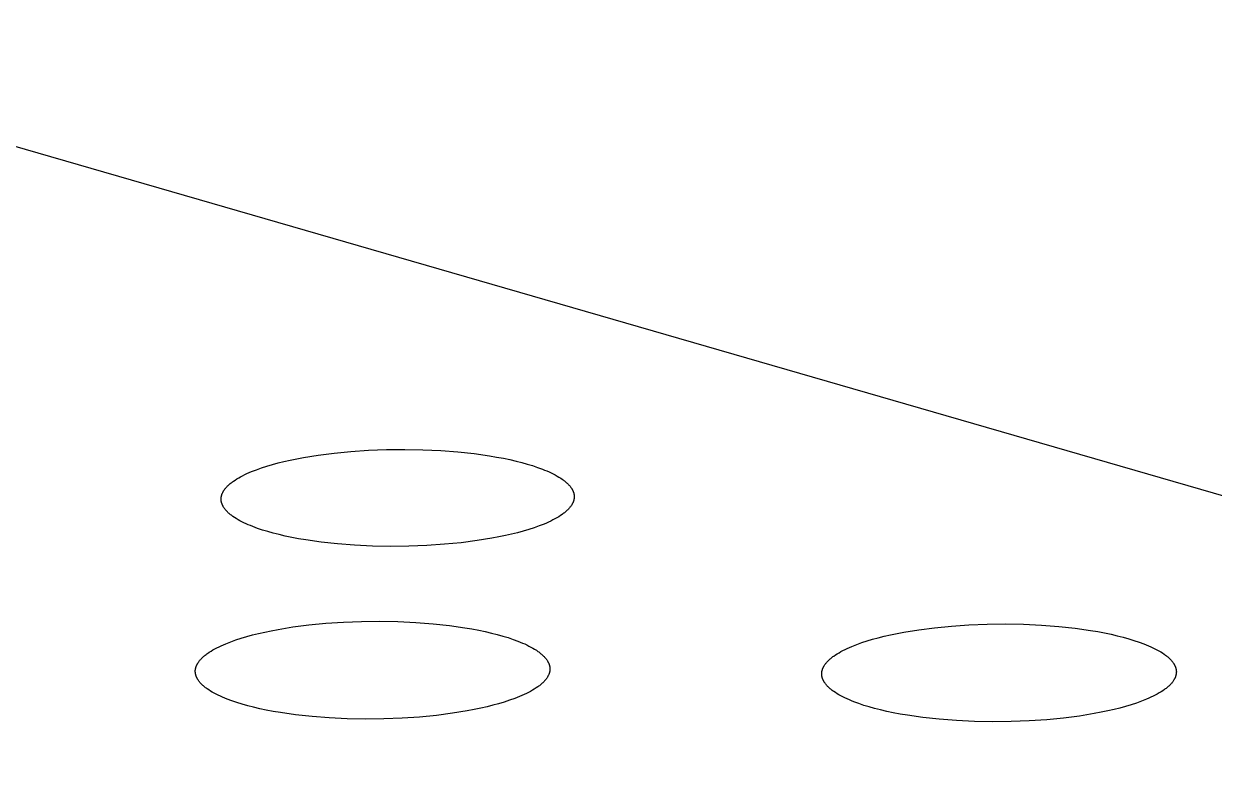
# Model space of a CAD drawing. Header units: millimetres. Extents: x -987 to 2591, y -102 to 2398.
# Drawn here: x -8.59 to 11.79, y 721.97 to 734.9 of the extents above; entities that cross this region are included whole.
import ezdxf

# ---------------------------------------------------------------- set-up
doc = ezdxf.new("R2010")
doc.units = ezdxf.units.MM
doc.header["$MEASUREMENT"] = 0
doc.layers.add('Utwórz2D linie widoczne', color=7, linetype='Continuous', true_color=0x000000)

msp = doc.modelspace()

# ---------------------------------------------------------------- linework, layer by layer
at = {"layer": 'Utwórz2D linie widoczne'}
for p, q in [((-146.357, 772.605), (34.728, 720.23)), ((-4.027, 727.431), (-3.915, 727.454)), ((-3.915, 727.454), (-3.797, 727.477)), ((-3.797, 727.477), (-3.545, 727.517)), ((-3.545, 727.517), (-3.274, 727.552)), ((-3.274, 727.552), (-2.987, 727.58)), ((-2.987, 727.58), (-2.687, 727.6)), ((-2.687, 727.6), (-2.379, 727.612)), ((-2.379, 727.612), (-2.067, 727.615)), ((-2.067, 727.615), (-1.756, 727.609)), ((-1.756, 727.609), (-1.451, 727.595)), ((-1.451, 727.595), (-1.158, 727.572)), ((-1.158, 727.572), (-0.879, 727.542)), ((-0.879, 727.542), (-0.618, 727.505)), ((-0.618, 727.505), (-0.496, 727.484)), ((-0.496, 727.484), (-0.379, 727.462)), ((-0.379, 727.462), (-0.268, 727.439)), ((-4.688, 727.234), (-4.605, 727.267)), ((-4.605, 727.267), (-4.517, 727.298)), ((-4.517, 727.298), (-4.426, 727.327)), ((-4.426, 727.327), (-4.332, 727.355)), ((-4.332, 727.355), (-4.235, 727.382)), ((-4.235, 727.382), (-4.134, 727.407)), ((-4.134, 727.407), (-4.027, 727.431)), ((-0.268, 727.439), (-0.162, 727.414)), ((-0.162, 727.414), (-0.063, 727.389)), ((-0.063, 727.389), (0.031, 727.363)), ((0.031, 727.363), (0.12, 727.336)), ((0.12, 727.336), (0.206, 727.307)), ((0.206, 727.307), (0.289, 727.277)), ((0.289, 727.277), (0.328, 727.261)), ((0.328, 727.261), (0.367, 727.245)), ((0.367, 727.245), (0.404, 727.229)), ((-5.051, 727.03), (-5.039, 727.04)), ((-5.039, 727.04), (-5.026, 727.05)), ((-5.026, 727.05), (-5.013, 727.06)), ((-5.013, 727.06), (-4.999, 727.07)), ((-4.999, 727.07), (-4.97, 727.089)), ((-4.97, 727.089), (-4.94, 727.108)), ((-4.94, 727.108), (-4.908, 727.127)), ((-4.908, 727.127), (-4.875, 727.146)), ((-4.875, 727.146), (-4.84, 727.164)), ((-4.84, 727.164), (-4.804, 727.182)), ((-4.804, 727.182), (-4.767, 727.2)), ((-4.767, 727.2), (-4.728, 727.217)), ((-4.728, 727.217), (-4.688, 727.234)), ((0.404, 727.229), (0.441, 727.212)), ((0.441, 727.212), (0.476, 727.195)), ((0.476, 727.195), (0.509, 727.177)), ((0.509, 727.177), (0.542, 727.159)), ((0.542, 727.159), (0.573, 727.141)), ((0.573, 727.141), (0.602, 727.122)), ((0.602, 727.122), (0.63, 727.103)), ((0.63, 727.103), (0.643, 727.094)), ((0.643, 727.094), (0.656, 727.084)), ((0.656, 727.084), (0.669, 727.075)), ((0.669, 727.075), (0.681, 727.065)), ((0.681, 727.065), (0.693, 727.055)), ((0.693, 727.055), (0.704, 727.045)), ((0.704, 727.045), (0.715, 727.035)), ((0.715, 727.035), (0.725, 727.025)), ((-5.2, 726.826), (-5.199, 726.831)), ((-5.199, 726.831), (-5.197, 726.836)), ((-5.197, 726.836), (-5.195, 726.842)), ((-5.195, 726.842), (-5.194, 726.847)), ((-5.194, 726.847), (-5.192, 726.852)), ((-5.192, 726.852), (-5.189, 726.858)), ((-5.189, 726.858), (-5.187, 726.863)), ((-5.187, 726.863), (-5.185, 726.868)), ((-5.185, 726.868), (-5.182, 726.874)), ((-5.182, 726.874), (-5.18, 726.879)), ((-5.18, 726.879), (-5.177, 726.884)), ((-5.177, 726.884), (-5.174, 726.89)), ((-5.174, 726.89), (-5.171, 726.895)), ((-5.171, 726.895), (-5.168, 726.9)), ((-5.168, 726.9), (-5.165, 726.906)), ((-5.165, 726.906), (-5.158, 726.916)), ((-5.158, 726.916), (-5.151, 726.927)), ((-5.151, 726.927), (-5.143, 726.937)), ((-5.143, 726.937), (-5.134, 726.948)), ((-5.134, 726.948), (-5.126, 726.958)), ((-5.126, 726.958), (-5.116, 726.969)), ((-5.116, 726.969), (-5.107, 726.979)), ((-5.107, 726.979), (-5.097, 726.989)), ((-5.097, 726.989), (-5.086, 726.999)), ((-5.086, 726.999), (-5.075, 727.01)), ((-5.075, 727.01), (-5.063, 727.02)), ((-5.063, 727.02), (-5.051, 727.03)), ((0.725, 727.025), (0.735, 727.015)), ((0.735, 727.015), (0.744, 727.005)), ((0.744, 727.005), (0.753, 726.995)), ((0.753, 726.995), (0.762, 726.984)), ((0.762, 726.984), (0.77, 726.974)), ((0.77, 726.974), (0.778, 726.964)), ((0.778, 726.964), (0.785, 726.953)), ((0.785, 726.953), (0.792, 726.943)), ((0.792, 726.943), (0.795, 726.938)), ((0.795, 726.938), (0.798, 726.933)), ((0.798, 726.933), (0.801, 726.927)), ((0.801, 726.927), (0.804, 726.922)), ((0.804, 726.922), (0.806, 726.917)), ((0.806, 726.917), (0.809, 726.912)), ((0.809, 726.912), (0.811, 726.906)), ((0.811, 726.906), (0.814, 726.901)), ((0.814, 726.901), (0.816, 726.896)), ((0.816, 726.896), (0.818, 726.89)), ((0.818, 726.89), (0.82, 726.885)), ((0.82, 726.885), (0.822, 726.88)), ((0.822, 726.88), (0.823, 726.875)), ((0.823, 726.875), (0.825, 726.869)), ((0.825, 726.869), (0.826, 726.864)), ((0.826, 726.864), (0.828, 726.859)), ((0.828, 726.859), (0.829, 726.853)), ((0.829, 726.853), (0.83, 726.848)), ((0.83, 726.848), (0.831, 726.842)), ((0.831, 726.842), (0.832, 726.837)), ((0.832, 726.837), (0.832, 726.832)), ((0.832, 726.832), (0.833, 726.826)), ((-5.209, 726.767), (-5.208, 726.772)), ((-5.209, 726.761), (-5.209, 726.767)), ((-5.208, 726.756), (-5.209, 726.761)), ((-5.208, 726.783), (-5.207, 726.788)), ((-5.208, 726.777), (-5.208, 726.783)), ((-5.208, 726.772), (-5.208, 726.777)), ((-5.208, 726.75), (-5.208, 726.756)), ((-5.208, 726.745), (-5.208, 726.75)), ((-5.207, 726.74), (-5.208, 726.745)), ((-5.207, 726.793), (-5.206, 726.799)), ((-5.207, 726.788), (-5.207, 726.793)), ((-5.207, 726.734), (-5.207, 726.74)), ((-5.206, 726.729), (-5.207, 726.734)), ((-5.206, 726.799), (-5.205, 726.804)), ((-5.205, 726.724), (-5.206, 726.729)), ((-5.205, 726.804), (-5.204, 726.81)), ((-5.204, 726.718), (-5.205, 726.724)), ((-5.204, 726.81), (-5.203, 726.815)), ((-5.203, 726.713), (-5.204, 726.718)), ((-5.203, 726.815), (-5.202, 726.82)), ((-5.201, 726.708), (-5.203, 726.713)), ((-5.202, 726.82), (-5.2, 726.826)), ((-5.2, 726.702), (-5.201, 726.708)), ((-5.198, 726.697), (-5.2, 726.702)), ((-5.197, 726.692), (-5.198, 726.697)), ((-5.195, 726.686), (-5.197, 726.692)), ((-5.193, 726.681), (-5.195, 726.686)), ((-5.191, 726.676), (-5.193, 726.681)), ((-5.189, 726.67), (-5.191, 726.676)), ((-5.187, 726.665), (-5.189, 726.67)), ((-5.184, 726.66), (-5.187, 726.665)), ((-5.182, 726.655), (-5.184, 726.66)), ((-5.179, 726.649), (-5.182, 726.655)), ((-5.176, 726.644), (-5.179, 726.649)), ((-5.174, 726.639), (-5.176, 726.644)), ((-5.171, 726.634), (-5.174, 726.639)), ((-5.167, 726.628), (-5.171, 726.634)), ((-5.161, 726.618), (-5.167, 726.628)), ((0.77, 726.634), (0.761, 726.624)), ((0.777, 726.645), (0.77, 726.634)), ((0.785, 726.655), (0.777, 726.645)), ((0.791, 726.666), (0.785, 726.655)), ((0.795, 726.671), (0.791, 726.666)), ((0.798, 726.676), (0.795, 726.671)), ((0.801, 726.682), (0.798, 726.676)), ((0.803, 726.687), (0.801, 726.682)), ((0.806, 726.692), (0.803, 726.687)), ((0.809, 726.698), (0.806, 726.692)), ((0.811, 726.703), (0.809, 726.698)), ((0.814, 726.708), (0.811, 726.703)), ((0.816, 726.714), (0.814, 726.708)), ((0.818, 726.719), (0.816, 726.714)), ((0.82, 726.724), (0.818, 726.719)), ((0.822, 726.73), (0.82, 726.724)), ((0.823, 726.735), (0.822, 726.73)), ((0.825, 726.74), (0.823, 726.735)), ((0.826, 726.746), (0.825, 726.74)), ((0.828, 726.751), (0.826, 726.746)), ((0.829, 726.757), (0.828, 726.751)), ((0.83, 726.762), (0.829, 726.757)), ((0.831, 726.767), (0.83, 726.762)), ((0.832, 726.773), (0.831, 726.767)), ((0.833, 726.783), (0.832, 726.778)), ((0.832, 726.778), (0.832, 726.773)), ((0.833, 726.826), (0.833, 726.821)), ((0.833, 726.821), (0.834, 726.816)), ((0.834, 726.794), (0.833, 726.789)), ((0.833, 726.789), (0.833, 726.783)), ((0.834, 726.816), (0.834, 726.81)), ((0.834, 726.81), (0.834, 726.805)), ((0.834, 726.805), (0.834, 726.8)), ((0.834, 726.8), (0.834, 726.794)), ((-5.154, 726.608), (-5.161, 726.618)), ((-5.146, 726.597), (-5.154, 726.608)), ((-5.138, 726.587), (-5.146, 726.597)), ((-5.13, 726.577), (-5.138, 726.587)), ((-5.121, 726.566), (-5.13, 726.577)), ((-5.111, 726.556), (-5.121, 726.566)), ((-5.101, 726.546), (-5.111, 726.556)), ((-5.091, 726.536), (-5.101, 726.546)), ((-5.08, 726.526), (-5.091, 726.536)), ((-5.069, 726.516), (-5.08, 726.526)), ((-5.058, 726.507), (-5.069, 726.516)), ((-5.046, 726.497), (-5.058, 726.507)), ((-5.033, 726.487), (-5.046, 726.497)), ((-5.02, 726.477), (-5.033, 726.487)), ((-5.007, 726.468), (-5.02, 726.477)), ((-4.979, 726.449), (-5.007, 726.468)), ((-4.95, 726.43), (-4.979, 726.449)), ((-4.919, 726.412), (-4.95, 726.43)), ((0.503, 726.425), (0.469, 726.407)), ((0.537, 726.444), (0.503, 726.425)), ((0.568, 726.463), (0.537, 726.444)), ((0.599, 726.482), (0.568, 726.463)), ((0.627, 726.502), (0.599, 726.482)), ((0.641, 726.511), (0.627, 726.502)), ((0.654, 726.521), (0.641, 726.511)), ((0.667, 726.531), (0.654, 726.521)), ((0.679, 726.541), (0.667, 726.531)), ((0.691, 726.552), (0.679, 726.541)), ((0.702, 726.562), (0.691, 726.552)), ((0.713, 726.572), (0.702, 726.562)), ((0.724, 726.582), (0.713, 726.572)), ((0.734, 726.592), (0.724, 726.582)), ((0.744, 726.603), (0.734, 726.592)), ((0.753, 726.613), (0.744, 726.603)), ((0.761, 726.624), (0.753, 726.613)), ((-4.887, 726.394), (-4.919, 726.412)), ((-4.853, 726.376), (-4.887, 726.394)), ((-4.818, 726.359), (-4.853, 726.376)), ((-4.782, 726.342), (-4.818, 726.359)), ((-4.745, 726.326), (-4.782, 726.342)), ((-4.706, 726.31), (-4.745, 726.326)), ((-4.667, 726.294), (-4.706, 726.31)), ((-4.584, 726.263), (-4.667, 726.294)), ((-4.498, 726.235), (-4.584, 726.263)), ((-4.409, 726.207), (-4.498, 726.235)), ((0.055, 726.243), (-0.039, 726.215)), ((0.146, 726.273), (0.055, 726.243)), ((0.233, 726.304), (0.146, 726.273)), ((0.317, 726.337), (0.233, 726.304)), ((0.357, 726.354), (0.317, 726.337)), ((0.395, 726.371), (0.357, 726.354)), ((0.433, 726.389), (0.395, 726.371)), ((0.469, 726.407), (0.433, 726.389)), ((-4.316, 726.181), (-4.409, 726.207)), ((-4.216, 726.156), (-4.316, 726.181)), ((-4.11, 726.132), (-4.216, 726.156)), ((-3.999, 726.108), (-4.11, 726.132)), ((-3.882, 726.086), (-3.999, 726.108)), ((-3.759, 726.065), (-3.882, 726.086)), ((-3.498, 726.028), (-3.759, 726.065)), ((-3.219, 725.998), (-3.498, 726.028)), ((-1.098, 726.018), (-1.386, 725.99)), ((-0.826, 726.053), (-1.098, 726.018)), ((-0.575, 726.094), (-0.826, 726.053)), ((-0.456, 726.116), (-0.575, 726.094)), ((-0.344, 726.139), (-0.456, 726.116)), ((-0.237, 726.164), (-0.344, 726.139)), ((-0.136, 726.189), (-0.237, 726.164)), ((-0.039, 726.215), (-0.136, 726.189)), ((-2.925, 725.975), (-3.219, 725.998)), ((-2.62, 725.96), (-2.925, 725.975)), ((-2.308, 725.955), (-2.62, 725.96)), ((-1.995, 725.958), (-2.308, 725.955)), ((-1.686, 725.97), (-1.995, 725.958)), ((-1.386, 725.99), (-1.686, 725.97)), ((-3.979, 724.576), (-3.707, 724.611)), ((-3.707, 724.611), (-3.419, 724.639)), ((-3.419, 724.639), (-3.117, 724.659)), ((-3.117, 724.659), (-2.808, 724.671)), ((-2.808, 724.671), (-2.494, 724.674)), ((-2.494, 724.674), (-2.182, 724.668)), ((-2.182, 724.668), (-1.876, 724.654)), ((-1.876, 724.654), (-1.581, 724.631)), ((-1.581, 724.631), (-1.301, 724.6)), ((-1.301, 724.6), (-1.04, 724.563)), ((7, 724.564), (7.289, 724.592)), ((7.289, 724.592), (7.589, 724.613)), ((7.589, 724.613), (7.899, 724.625)), ((7.899, 724.625), (8.212, 724.628)), ((8.212, 724.628), (8.525, 724.622)), ((8.525, 724.622), (8.831, 724.607)), ((8.831, 724.607), (9.126, 724.585)), ((-4.955, 724.354), (-4.864, 724.384)), ((-4.864, 724.384), (-4.769, 724.412)), ((-4.769, 724.412), (-4.672, 724.439)), ((-4.672, 724.439), (-4.57, 724.464)), ((-4.57, 724.464), (-4.463, 724.489)), ((-4.463, 724.489), (-4.35, 724.512)), ((-4.35, 724.512), (-4.232, 724.535)), ((-4.232, 724.535), (-3.979, 724.576)), ((-1.04, 724.563), (-0.917, 724.542)), ((-0.917, 724.542), (-0.799, 724.52)), ((-0.799, 724.52), (-0.688, 724.496)), ((-0.688, 724.496), (-0.582, 724.472)), ((-0.582, 724.472), (-0.482, 724.446)), ((-0.482, 724.446), (-0.388, 724.42)), ((-0.388, 724.42), (-0.298, 724.393)), ((-0.298, 724.393), (-0.212, 724.364)), ((5.941, 724.366), (6.038, 724.392)), ((6.038, 724.392), (6.139, 724.418)), ((6.139, 724.418), (6.246, 724.442)), ((6.246, 724.442), (6.359, 724.466)), ((6.359, 724.466), (6.477, 724.488)), ((6.477, 724.488), (6.729, 724.529)), ((6.729, 724.529), (7, 724.564)), ((9.126, 724.585), (9.406, 724.554)), ((9.406, 724.554), (9.669, 724.517)), ((9.669, 724.517), (9.792, 724.496)), ((9.792, 724.496), (9.91, 724.473)), ((9.91, 724.473), (10.022, 724.45)), ((10.022, 724.45), (10.128, 724.425)), ((10.128, 724.425), (10.228, 724.4)), ((10.228, 724.4), (10.323, 724.374)), ((-5.381, 724.163), (-5.349, 724.182)), ((-5.349, 724.182), (-5.315, 724.201)), ((-5.315, 724.201), (-5.28, 724.22)), ((-5.28, 724.22), (-5.244, 724.238)), ((-5.244, 724.238), (-5.206, 724.255)), ((-5.206, 724.255), (-5.167, 724.273)), ((-5.167, 724.273), (-5.127, 724.29)), ((-5.127, 724.29), (-5.043, 724.323)), ((-5.043, 724.323), (-4.955, 724.354)), ((-0.212, 724.364), (-0.129, 724.333)), ((-0.129, 724.333), (-0.089, 724.317)), ((-0.089, 724.317), (-0.051, 724.301)), ((-0.051, 724.301), (-0.013, 724.285)), ((-0.013, 724.285), (0.023, 724.268)), ((0.023, 724.268), (0.059, 724.25)), ((0.059, 724.25), (0.093, 724.232)), ((0.093, 724.232), (0.125, 724.214)), ((0.125, 724.214), (0.156, 724.196)), ((0.156, 724.196), (0.186, 724.177)), ((5.433, 724.173), (5.469, 724.191)), ((5.469, 724.191), (5.507, 724.209)), ((5.507, 724.209), (5.545, 724.226)), ((5.545, 724.226), (5.585, 724.243)), ((5.585, 724.243), (5.669, 724.276)), ((5.669, 724.276), (5.756, 724.308)), ((5.756, 724.308), (5.847, 724.338)), ((5.847, 724.338), (5.941, 724.366)), ((10.323, 724.374), (10.413, 724.346)), ((10.413, 724.346), (10.5, 724.317)), ((10.5, 724.317), (10.583, 724.287)), ((10.583, 724.287), (10.623, 724.271)), ((10.623, 724.271), (10.662, 724.255)), ((10.662, 724.255), (10.7, 724.238)), ((10.7, 724.238), (10.737, 724.221)), ((10.737, 724.221), (10.772, 724.204)), ((10.772, 724.204), (10.806, 724.186)), ((10.806, 724.186), (10.839, 724.168)), ((-5.599, 723.969), (-5.592, 723.98)), ((-5.592, 723.98), (-5.584, 723.991)), ((-5.584, 723.991), (-5.576, 724.001)), ((-5.576, 724.001), (-5.567, 724.012)), ((-5.567, 724.012), (-5.558, 724.022)), ((-5.558, 724.022), (-5.548, 724.033)), ((-5.548, 724.033), (-5.538, 724.043)), ((-5.538, 724.043), (-5.527, 724.053)), ((-5.527, 724.053), (-5.516, 724.064)), ((-5.516, 724.064), (-5.504, 724.074)), ((-5.504, 724.074), (-5.492, 724.084)), ((-5.492, 724.084), (-5.48, 724.094)), ((-5.48, 724.094), (-5.467, 724.104)), ((-5.467, 724.104), (-5.454, 724.114)), ((-5.454, 724.114), (-5.44, 724.124)), ((-5.44, 724.124), (-5.411, 724.144)), ((-5.411, 724.144), (-5.381, 724.163)), ((0.186, 724.177), (0.213, 724.158)), ((0.213, 724.158), (0.227, 724.149)), ((0.227, 724.149), (0.24, 724.139)), ((0.24, 724.139), (0.252, 724.129)), ((0.252, 724.129), (0.265, 724.119)), ((0.265, 724.119), (0.276, 724.109)), ((0.276, 724.109), (0.288, 724.099)), ((0.288, 724.099), (0.298, 724.089)), ((0.298, 724.089), (0.309, 724.079)), ((0.309, 724.079), (0.319, 724.069)), ((0.319, 724.069), (0.328, 724.059)), ((0.328, 724.059), (0.337, 724.049)), ((0.337, 724.049), (0.346, 724.038)), ((0.346, 724.038), (0.354, 724.028)), ((0.354, 724.028), (0.362, 724.018)), ((0.362, 724.018), (0.369, 724.007)), ((0.369, 724.007), (0.376, 723.997)), ((0.376, 723.997), (0.379, 723.991)), ((0.379, 723.991), (0.382, 723.986)), ((0.382, 723.986), (0.385, 723.981)), ((0.385, 723.981), (0.388, 723.975)), ((5.159, 723.976), (5.169, 723.986)), ((5.169, 723.986), (5.179, 723.997)), ((5.179, 723.997), (5.189, 724.007)), ((5.189, 724.007), (5.2, 724.017)), ((5.2, 724.017), (5.212, 724.028)), ((5.212, 724.028), (5.223, 724.038)), ((5.223, 724.038), (5.236, 724.048)), ((5.236, 724.048), (5.249, 724.058)), ((5.249, 724.058), (5.262, 724.068)), ((5.262, 724.068), (5.275, 724.078)), ((5.275, 724.078), (5.304, 724.097)), ((5.304, 724.097), (5.334, 724.117)), ((5.334, 724.117), (5.366, 724.136)), ((5.366, 724.136), (5.399, 724.155)), ((5.399, 724.155), (5.433, 724.173)), ((10.839, 724.168), (10.87, 724.15)), ((10.87, 724.15), (10.9, 724.131)), ((10.9, 724.131), (10.928, 724.112)), ((10.928, 724.112), (10.942, 724.102)), ((10.942, 724.102), (10.955, 724.092)), ((10.955, 724.092), (10.968, 724.083)), ((10.968, 724.083), (10.98, 724.073)), ((10.98, 724.073), (10.992, 724.063)), ((10.992, 724.063), (11.003, 724.053)), ((11.003, 724.053), (11.014, 724.043)), ((11.014, 724.043), (11.025, 724.033)), ((11.025, 724.033), (11.035, 724.023)), ((11.035, 724.023), (11.045, 724.012)), ((11.045, 724.012), (11.054, 724.002)), ((11.054, 724.002), (11.063, 723.992)), ((11.063, 723.992), (11.071, 723.981)), ((11.071, 723.981), (11.079, 723.971)), ((-5.65, 723.835), (-5.649, 723.84)), ((-5.65, 723.829), (-5.65, 723.835)), ((-5.65, 723.824), (-5.65, 723.829)), ((-5.65, 723.818), (-5.65, 723.824)), ((-5.65, 723.813), (-5.65, 723.818)), ((-5.65, 723.808), (-5.65, 723.813)), ((-5.65, 723.802), (-5.65, 723.808)), ((-5.649, 723.797), (-5.65, 723.802)), ((-5.649, 723.84), (-5.648, 723.846)), ((-5.649, 723.791), (-5.649, 723.797)), ((-5.648, 723.786), (-5.649, 723.791)), ((-5.648, 723.851), (-5.647, 723.856)), ((-5.648, 723.846), (-5.648, 723.851)), ((-5.648, 723.781), (-5.648, 723.786)), ((-5.647, 723.775), (-5.648, 723.781)), ((-5.647, 723.856), (-5.646, 723.862)), ((-5.646, 723.77), (-5.647, 723.775)), ((-5.646, 723.862), (-5.645, 723.867)), ((-5.645, 723.867), (-5.643, 723.873)), ((-5.643, 723.873), (-5.642, 723.878)), ((-5.642, 723.878), (-5.641, 723.884)), ((-5.641, 723.884), (-5.639, 723.889)), ((-5.639, 723.889), (-5.637, 723.894)), ((-5.637, 723.894), (-5.635, 723.9)), ((-5.635, 723.9), (-5.633, 723.905)), ((-5.633, 723.905), (-5.631, 723.911)), ((-5.631, 723.911), (-5.629, 723.916)), ((-5.629, 723.916), (-5.626, 723.921)), ((-5.626, 723.921), (-5.624, 723.927)), ((-5.624, 723.927), (-5.621, 723.932)), ((-5.621, 723.932), (-5.619, 723.937)), ((-5.619, 723.937), (-5.616, 723.943)), ((-5.616, 723.943), (-5.613, 723.948)), ((-5.613, 723.948), (-5.609, 723.953)), ((-5.609, 723.953), (-5.606, 723.959)), ((-5.606, 723.959), (-5.599, 723.969)), ((0.388, 723.975), (0.39, 723.97)), ((0.39, 723.97), (0.393, 723.965)), ((0.393, 723.965), (0.395, 723.959)), ((0.395, 723.959), (0.398, 723.954)), ((0.398, 723.954), (0.4, 723.949)), ((0.4, 723.949), (0.402, 723.943)), ((0.402, 723.943), (0.404, 723.938)), ((0.404, 723.776), (0.402, 723.771)), ((0.404, 723.938), (0.406, 723.933)), ((0.406, 723.781), (0.404, 723.776)), ((0.406, 723.933), (0.408, 723.927)), ((0.407, 723.787), (0.406, 723.781)), ((0.409, 723.792), (0.407, 723.787)), ((0.408, 723.927), (0.409, 723.922)), ((0.409, 723.922), (0.411, 723.917)), ((0.41, 723.798), (0.409, 723.792)), ((0.412, 723.803), (0.41, 723.798)), ((0.411, 723.917), (0.412, 723.911)), ((0.412, 723.911), (0.413, 723.906)), ((0.413, 723.808), (0.412, 723.803)), ((0.413, 723.906), (0.414, 723.9)), ((0.414, 723.814), (0.413, 723.808)), ((0.414, 723.9), (0.415, 723.895)), ((0.415, 723.819), (0.414, 723.814)), ((0.415, 723.895), (0.416, 723.89)), ((0.416, 723.825), (0.415, 723.819)), ((0.416, 723.89), (0.417, 723.884)), ((0.417, 723.83), (0.416, 723.825)), ((0.417, 723.884), (0.417, 723.879)), ((0.417, 723.879), (0.418, 723.873)), ((0.418, 723.841), (0.417, 723.836)), ((0.417, 723.836), (0.417, 723.83)), ((0.418, 723.873), (0.418, 723.868)), ((0.418, 723.868), (0.418, 723.863)), ((0.418, 723.863), (0.418, 723.857)), ((0.418, 723.857), (0.418, 723.852)), ((0.418, 723.852), (0.418, 723.846)), ((0.418, 723.846), (0.418, 723.841)), ((5.07, 723.794), (5.071, 723.799)), ((5.07, 723.788), (5.07, 723.794)), ((5.07, 723.783), (5.07, 723.788)), ((5.07, 723.777), (5.07, 723.783)), ((5.07, 723.772), (5.07, 723.777)), ((5.071, 723.799), (5.072, 723.805)), ((5.072, 723.81), (5.073, 723.815)), ((5.072, 723.805), (5.072, 723.81)), ((5.073, 723.815), (5.074, 723.821)), ((5.074, 723.821), (5.076, 723.826)), ((5.076, 723.826), (5.077, 723.832)), ((5.077, 723.832), (5.078, 723.837)), ((5.078, 723.837), (5.08, 723.842)), ((5.08, 723.842), (5.081, 723.848)), ((5.081, 723.848), (5.083, 723.853)), ((5.083, 723.853), (5.085, 723.859)), ((5.085, 723.859), (5.087, 723.864)), ((5.087, 723.864), (5.089, 723.869)), ((5.089, 723.869), (5.092, 723.875)), ((5.092, 723.875), (5.094, 723.88)), ((5.094, 723.88), (5.097, 723.886)), ((5.097, 723.886), (5.099, 723.891)), ((5.099, 723.891), (5.102, 723.896)), ((5.102, 723.896), (5.105, 723.902)), ((5.105, 723.902), (5.108, 723.907)), ((5.108, 723.907), (5.111, 723.912)), ((5.111, 723.912), (5.118, 723.923)), ((5.118, 723.923), (5.125, 723.934)), ((5.125, 723.934), (5.133, 723.944)), ((5.133, 723.944), (5.141, 723.955)), ((5.141, 723.955), (5.15, 723.965)), ((5.15, 723.965), (5.159, 723.976)), ((11.079, 723.971), (11.086, 723.961)), ((11.086, 723.961), (11.093, 723.95)), ((11.093, 723.95), (11.096, 723.945)), ((11.096, 723.945), (11.1, 723.94)), ((11.1, 723.94), (11.103, 723.934)), ((11.103, 723.934), (11.105, 723.929)), ((11.105, 723.929), (11.108, 723.924)), ((11.108, 723.924), (11.111, 723.918)), ((11.111, 723.918), (11.113, 723.913)), ((11.113, 723.913), (11.116, 723.908)), ((11.116, 723.908), (11.118, 723.902)), ((11.118, 723.902), (11.12, 723.897)), ((11.12, 723.897), (11.122, 723.892)), ((11.122, 723.892), (11.124, 723.886)), ((11.124, 723.886), (11.126, 723.881)), ((11.126, 723.881), (11.128, 723.876)), ((11.128, 723.876), (11.129, 723.87)), ((11.129, 723.87), (11.131, 723.865)), ((11.131, 723.865), (11.132, 723.859)), ((11.132, 723.859), (11.133, 723.854)), ((11.133, 723.854), (11.134, 723.849)), ((11.134, 723.849), (11.135, 723.843)), ((11.135, 723.773), (11.134, 723.767)), ((11.135, 723.843), (11.136, 723.838)), ((11.136, 723.778), (11.135, 723.773)), ((11.136, 723.838), (11.136, 723.832)), ((11.136, 723.832), (11.137, 723.827)), ((11.137, 723.784), (11.136, 723.778)), ((11.137, 723.827), (11.137, 723.822)), ((11.137, 723.822), (11.138, 723.816)), ((11.138, 723.8), (11.137, 723.795)), ((11.137, 723.795), (11.137, 723.789)), ((11.137, 723.789), (11.137, 723.784)), ((11.138, 723.816), (11.138, 723.811)), ((11.138, 723.811), (11.138, 723.805)), ((11.138, 723.805), (11.138, 723.8)), ((-5.644, 723.764), (-5.646, 723.77)), ((-5.643, 723.759), (-5.644, 723.764)), ((-5.642, 723.754), (-5.643, 723.759)), ((-5.64, 723.748), (-5.642, 723.754)), ((-5.639, 723.743), (-5.64, 723.748)), ((-5.637, 723.738), (-5.639, 723.743)), ((-5.635, 723.732), (-5.637, 723.738)), ((-5.633, 723.727), (-5.635, 723.732)), ((-5.631, 723.722), (-5.633, 723.727)), ((-5.628, 723.716), (-5.631, 723.722)), ((-5.626, 723.711), (-5.628, 723.716)), ((-5.624, 723.706), (-5.626, 723.711)), ((-5.621, 723.7), (-5.624, 723.706)), ((-5.618, 723.695), (-5.621, 723.7)), ((-5.615, 723.69), (-5.618, 723.695)), ((-5.612, 723.684), (-5.615, 723.69)), ((-5.609, 723.679), (-5.612, 723.684)), ((-5.602, 723.669), (-5.609, 723.679)), ((-5.595, 723.658), (-5.602, 723.669)), ((-5.588, 723.648), (-5.595, 723.658)), ((-5.58, 723.637), (-5.588, 723.648)), ((-5.571, 723.627), (-5.58, 723.637)), ((-5.562, 723.617), (-5.571, 723.627)), ((-5.553, 723.606), (-5.562, 723.617)), ((-5.543, 723.596), (-5.553, 723.606)), ((-5.533, 723.586), (-5.543, 723.596)), ((-5.522, 723.576), (-5.533, 723.586)), ((-5.511, 723.566), (-5.522, 723.576)), ((0.237, 723.571), (0.224, 723.561)), ((0.25, 723.581), (0.237, 723.571)), ((0.262, 723.591), (0.25, 723.581)), ((0.274, 723.602), (0.262, 723.591)), ((0.286, 723.612), (0.274, 723.602)), ((0.297, 723.622), (0.286, 723.612)), ((0.307, 723.633), (0.297, 723.622)), ((0.318, 723.643), (0.307, 723.633)), ((0.327, 723.653), (0.318, 723.643)), ((0.337, 723.664), (0.327, 723.653)), ((0.345, 723.674), (0.337, 723.664)), ((0.353, 723.685), (0.345, 723.674)), ((0.361, 723.696), (0.353, 723.685)), ((0.369, 723.706), (0.361, 723.696)), ((0.375, 723.717), (0.369, 723.706)), ((0.379, 723.722), (0.375, 723.717)), ((0.382, 723.728), (0.379, 723.722)), ((0.385, 723.733), (0.382, 723.728)), ((0.387, 723.738), (0.385, 723.733)), ((0.39, 723.744), (0.387, 723.738)), ((0.393, 723.749), (0.39, 723.744)), ((0.395, 723.754), (0.393, 723.749)), ((0.398, 723.76), (0.395, 723.754)), ((0.4, 723.765), (0.398, 723.76)), ((0.402, 723.771), (0.4, 723.765)), ((5.07, 723.767), (5.07, 723.772)), ((5.07, 723.761), (5.07, 723.767)), ((5.07, 723.756), (5.07, 723.761)), ((5.071, 723.75), (5.07, 723.756)), ((5.071, 723.745), (5.071, 723.75)), ((5.072, 723.74), (5.071, 723.745)), ((5.073, 723.734), (5.072, 723.74)), ((5.074, 723.729), (5.073, 723.734)), ((5.075, 723.723), (5.074, 723.729)), ((5.076, 723.718), (5.075, 723.723)), ((5.078, 723.713), (5.076, 723.718)), ((5.079, 723.707), (5.078, 723.713)), ((5.081, 723.702), (5.079, 723.707)), ((5.082, 723.696), (5.081, 723.702)), ((5.084, 723.691), (5.082, 723.696)), ((5.086, 723.686), (5.084, 723.691)), ((5.088, 723.68), (5.086, 723.686)), ((5.091, 723.675), (5.088, 723.68)), ((5.093, 723.67), (5.091, 723.675)), ((5.095, 723.664), (5.093, 723.67)), ((5.098, 723.659), (5.095, 723.664)), ((5.101, 723.654), (5.098, 723.659)), ((5.104, 723.648), (5.101, 723.654)), ((5.107, 723.643), (5.104, 723.648)), ((5.11, 723.638), (5.107, 723.643)), ((5.113, 723.633), (5.11, 723.638)), ((5.12, 723.622), (5.113, 723.633)), ((5.127, 723.612), (5.12, 723.622)), ((5.135, 723.601), (5.127, 723.612)), ((5.143, 723.591), (5.135, 723.601)), ((5.152, 723.58), (5.143, 723.591)), ((5.161, 723.57), (5.152, 723.58)), ((5.17, 723.56), (5.161, 723.57)), ((11.02, 723.576), (11.009, 723.565)), ((11.031, 723.586), (11.02, 723.576)), ((11.041, 723.596), (11.031, 723.586)), ((11.05, 723.607), (11.041, 723.596)), ((11.059, 723.617), (11.05, 723.607)), ((11.068, 723.628), (11.059, 723.617)), ((11.076, 723.638), (11.068, 723.628)), ((11.083, 723.649), (11.076, 723.638)), ((11.09, 723.66), (11.083, 723.649)), ((11.097, 723.67), (11.09, 723.66)), ((11.1, 723.676), (11.097, 723.67)), ((11.103, 723.681), (11.1, 723.676)), ((11.106, 723.686), (11.103, 723.681)), ((11.109, 723.692), (11.106, 723.686)), ((11.112, 723.697), (11.109, 723.692)), ((11.114, 723.703), (11.112, 723.697)), ((11.116, 723.708), (11.114, 723.703)), ((11.119, 723.713), (11.116, 723.708)), ((11.121, 723.719), (11.119, 723.713)), ((11.123, 723.724), (11.121, 723.719)), ((11.125, 723.73), (11.123, 723.724)), ((11.126, 723.735), (11.125, 723.73)), ((11.128, 723.74), (11.126, 723.735)), ((11.13, 723.746), (11.128, 723.74)), ((11.131, 723.751), (11.13, 723.746)), ((11.132, 723.757), (11.131, 723.751)), ((11.133, 723.762), (11.132, 723.757)), ((11.134, 723.767), (11.133, 723.762)), ((-5.499, 723.556), (-5.511, 723.566)), ((-5.487, 723.546), (-5.499, 723.556)), ((-5.474, 723.537), (-5.487, 723.546)), ((-5.461, 723.527), (-5.474, 723.537)), ((-5.448, 723.517), (-5.461, 723.527)), ((-5.42, 723.498), (-5.448, 723.517)), ((-5.391, 723.479), (-5.42, 723.498)), ((-5.36, 723.461), (-5.391, 723.479)), ((-5.328, 723.443), (-5.36, 723.461)), ((-5.294, 723.425), (-5.328, 723.443)), ((-5.259, 723.408), (-5.294, 723.425)), ((-5.222, 723.391), (-5.259, 723.408)), ((-5.185, 723.374), (-5.222, 723.391)), ((-5.146, 723.358), (-5.185, 723.374)), ((-0.102, 723.385), (-0.185, 723.352)), ((-0.061, 723.402), (-0.102, 723.385)), ((-0.023, 723.42), (-0.061, 723.402)), ((0.015, 723.438), (-0.023, 723.42)), ((0.051, 723.456), (0.015, 723.438)), ((0.086, 723.474), (0.051, 723.456)), ((0.119, 723.493), (0.086, 723.474)), ((0.151, 723.512), (0.119, 723.493)), ((0.182, 723.532), (0.151, 723.512)), ((0.21, 723.551), (0.182, 723.532)), ((0.224, 723.561), (0.21, 723.551)), ((5.18, 723.55), (5.17, 723.56)), ((5.191, 723.54), (5.18, 723.55)), ((5.202, 723.53), (5.191, 723.54)), ((5.213, 723.52), (5.202, 723.53)), ((5.225, 723.51), (5.213, 723.52)), ((5.237, 723.5), (5.225, 723.51)), ((5.25, 723.49), (5.237, 723.5)), ((5.263, 723.48), (5.25, 723.49)), ((5.276, 723.471), (5.263, 723.48)), ((5.305, 723.452), (5.276, 723.471)), ((5.334, 723.433), (5.305, 723.452)), ((5.365, 723.414), (5.334, 723.433)), ((5.398, 723.396), (5.365, 723.414)), ((5.432, 723.379), (5.398, 723.396)), ((5.467, 723.361), (5.432, 723.379)), ((10.704, 723.373), (10.665, 723.356)), ((10.741, 723.391), (10.704, 723.373)), ((10.777, 723.409), (10.741, 723.391)), ((10.812, 723.428), (10.777, 723.409)), ((10.845, 723.447), (10.812, 723.428)), ((10.876, 723.466), (10.845, 723.447)), ((10.906, 723.485), (10.876, 723.466)), ((10.934, 723.505), (10.906, 723.485)), ((10.948, 723.515), (10.934, 723.505)), ((10.961, 723.525), (10.948, 723.515)), ((10.974, 723.535), (10.961, 723.525)), ((10.986, 723.545), (10.974, 723.535)), ((10.998, 723.555), (10.986, 723.545)), ((11.009, 723.565), (10.998, 723.555)), ((-5.106, 723.342), (-5.146, 723.358)), ((-5.024, 723.311), (-5.106, 723.342)), ((-4.937, 723.282), (-5.024, 723.311)), ((-4.848, 723.255), (-4.937, 723.282)), ((-4.754, 723.228), (-4.848, 723.255)), ((-4.654, 723.203), (-4.754, 723.228)), ((-4.548, 723.178), (-4.654, 723.203)), ((-4.436, 723.155), (-4.548, 723.178)), ((-0.878, 723.162), (-0.997, 723.14)), ((-0.765, 723.186), (-0.878, 723.162)), ((-0.658, 723.211), (-0.765, 723.186)), ((-0.557, 723.236), (-0.658, 723.211)), ((-0.459, 723.263), (-0.557, 723.236)), ((-0.364, 723.291), (-0.459, 723.263)), ((-0.273, 723.321), (-0.364, 723.291)), ((-0.185, 723.352), (-0.273, 723.321)), ((5.504, 723.344), (5.467, 723.361)), ((5.542, 723.327), (5.504, 723.344)), ((5.581, 723.311), (5.542, 723.327)), ((5.621, 723.295), (5.581, 723.311)), ((5.704, 723.265), (5.621, 723.295)), ((5.791, 723.235), (5.704, 723.265)), ((5.881, 723.208), (5.791, 723.235)), ((5.975, 723.182), (5.881, 723.208)), ((6.076, 723.156), (5.975, 723.182)), ((10.072, 723.164), (9.965, 723.139)), ((10.173, 723.189), (10.072, 723.164)), ((10.27, 723.216), (10.173, 723.189)), ((10.364, 723.244), (10.27, 723.216)), ((10.455, 723.274), (10.364, 723.244)), ((10.542, 723.306), (10.455, 723.274)), ((10.625, 723.339), (10.542, 723.306)), ((10.665, 723.356), (10.625, 723.339)), ((-4.318, 723.132), (-4.436, 723.155)), ((-4.195, 723.111), (-4.318, 723.132)), ((-3.933, 723.074), (-4.195, 723.111)), ((-3.653, 723.043), (-3.933, 723.074)), ((-3.357, 723.02), (-3.653, 723.043)), ((-3.051, 723.005), (-3.357, 723.02)), ((-2.738, 722.999), (-3.051, 723.005)), ((-2.424, 723.003), (-2.738, 722.999)), ((-2.113, 723.015), (-2.424, 723.003)), ((-1.811, 723.035), (-2.113, 723.015)), ((-1.522, 723.063), (-1.811, 723.035)), ((-1.25, 723.099), (-1.522, 723.063)), ((-0.997, 723.14), (-1.25, 723.099)), ((6.182, 723.132), (6.076, 723.156)), ((6.294, 723.108), (6.182, 723.132)), ((6.412, 723.086), (6.294, 723.108)), ((6.536, 723.065), (6.412, 723.086)), ((6.798, 723.027), (6.536, 723.065)), ((7.079, 722.996), (6.798, 723.027)), ((7.375, 722.973), (7.079, 722.996)), ((7.682, 722.959), (7.375, 722.973)), ((7.995, 722.953), (7.682, 722.959)), ((8.619, 722.968), (8.309, 722.956)), ((8.921, 722.988), (8.619, 722.968)), ((9.209, 723.017), (8.921, 722.988)), ((9.481, 723.052), (9.209, 723.017)), ((9.734, 723.093), (9.481, 723.052)), ((9.852, 723.116), (9.734, 723.093)), ((9.965, 723.139), (9.852, 723.116)), ((8.309, 722.956), (7.995, 722.953))]:
    msp.add_line(p, q, dxfattribs=at)

doc.saveas('drawing.dxf')
